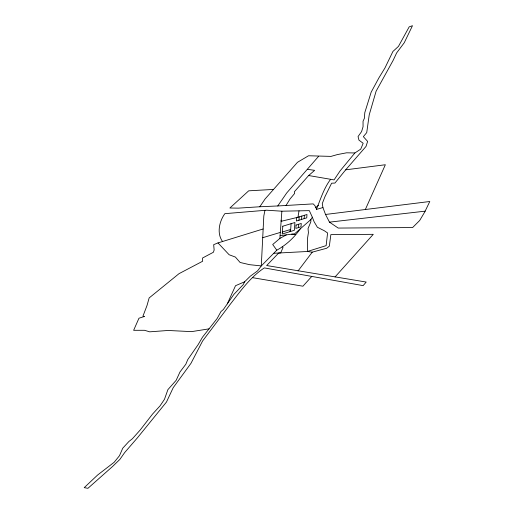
<?xml version="1.0" encoding="UTF-8"?>
<svg xmlns="http://www.w3.org/2000/svg" width="514" height="514" viewBox="0 0 514 514"><rect width="100%" height="100%" fill="white"/><g stroke="black" fill="none" stroke-linecap="round" stroke-linejoin="round"><path stroke-width="0.77" d="M222.536 241.509C216.555 233.388 219.305 221.303 224.856 213.663L266.509 210.207L281.865 211.196L309.332 210.637L312.332 217.21L310.899 219.529L310.829 221.849L308.04 228.557L308.419 232.604L307.385 239.331L307.385 251.487L312.242 252.156L326.679 248.249L329.339 246.187L330.855 234.635L373.267 234.326L335.032 276.975M312.332 217.21L314.118 221.752L317.382 227.272L324.263 230.715L327.591 232.97L326.133 245.634L307.385 251.487L278.697 253.016L266.663 265.539L366.206 282.051L363.128 285.63L264.318 267.903C250.376 277.085 240.546 291.033 230.439 304.025L202.6 340.994L190.983 363.321L173.199 387.691L166.497 402.006L137.45 437.793L124.671 452.577L119.858 459.432L112.547 466.506L87.939 488.3L84.219 487.651L97.609 475.026L114.172 462.266L119.511 455.661L122.756 448.182L128.892 441.507L132.394 438.738L140.161 430.051L152.555 414.059L160.027 405.899L164.474 399.301L167.885 389.663L176.173 380.289L179.971 371.988L185.843 364.208L187.745 359.62L198.192 344.541L202.567 337.081L217.178 318.462L220.994 311.516L223.333 309.556L233.947 294.297L243.186 284.685L244.606 281.826L250.318 276.172L257.527 270.917L261.285 265.918L276.795 250.183L272.703 244.516L279.886 238.412L281.865 211.196M290.012 231.628L290.159 229.617L282.372 231.994M290.532 231.467L291.097 223.68M298.422 227.606L298.666 224.258M298.955 220.23L299.199 216.882M301.551 219.439L301.789 216.086M304.147 218.649L304.384 215.295M281.203 220.14L281.113 221.309L297.966 217.255L299.026 210.849M322.933 207.56L316.399 209.429C320.563 199.252 323.781 188.323 330.63 179.296L334.068 179.913L340.062 170.931L354.885 152.966L360.712 149.163L363.173 143.297L358.958 140.129L358.052 136.563L361.593 131.578L363.057 126.727L363.051 121.208L364.362 118.368L364.805 112.605L371.159 92.179L378.908 77.871L384.941 67.989L392.914 51.477L398.459 46.395L409.176 26.869L412.479 25.7L404.261 42.733L396.667 52.871L393.152 60.344L376.113 91.184L369.232 114.789L366.733 132.599L363.347 136.653L367.626 141.414L366.019 146.439L345.684 169.832L334.929 183.061L331.614 183.202L324.964 196.663L322.259 203.628L322.933 207.56L325.535 214.466L329.474 222.144L338.225 228.068L412.601 227.554L419.681 220.493L424.763 211.967L429.781 201.501L325.535 214.466M264.941 210.329L263.817 216.002L261.285 265.918L249.605 264.684L240.102 262.468L235.393 257.071L229.128 254.738L217.994 242.916L213.67 244.658L214.145 250.003L213.394 252.252L202.574 257.996L202.638 261.247L179.007 273.673L149.156 297.94L146.985 305.579L142.937 316.187L144.479 316.457L138.96 318.23L133.634 330.309L144.524 330.296L149.702 331.832L168.097 330.47L191.561 331.633L209.025 328.857M365.345 209.513L385.346 164.743L345.684 169.832M227.291 303.87L235.534 285.694L244.606 281.826M286.022 205.478L290.05 198.963L294.631 193.463L294.349 191.773L308.651 175.531L314.639 170.34L307.488 169.324M273.487 189.428L248.692 190.822L229.88 208.009L238.245 208.144L259.795 206.763L265.057 199.027L297.477 162.308L308.535 155.761L331.016 156.391L337.351 154.585L346.597 152.806L354.885 152.966M259.795 206.763L277.759 205.96L286.716 192.956L318.577 156.352M298.03 270.962L312.242 252.156M300.253 228.871C294.111 237.712 286.24 244.985 276.795 250.183M311.767 276.416L302.932 286.208L252.348 277.631M310.899 219.529L294.612 233.825L280.079 235.656M315.737 207.463L318.442 205.407M279.886 238.412L286.337 234.872M217.994 242.916L263.129 228.974M262.667 237.719L280.316 232.418M329.474 222.144L425.155 211.151M277.759 205.96L313.193 203.891L314.844 205.561L316.534 209.153M273.988 253.267L280.657 252.914L283.034 247.53L282.218 246.624M291.682 234.198L295.634 234.525M308.651 175.531L330.63 179.296M282.79 226.218L282.231 234.005L294.361 230.298L294.92 222.504L282.79 226.218M296.07 225.048L295.833 228.402L301.018 226.815L301.262 223.462L296.07 225.048M296.604 217.673L296.36 221.026L306.742 217.852L306.98 214.499L296.604 217.673"/></g></svg>
